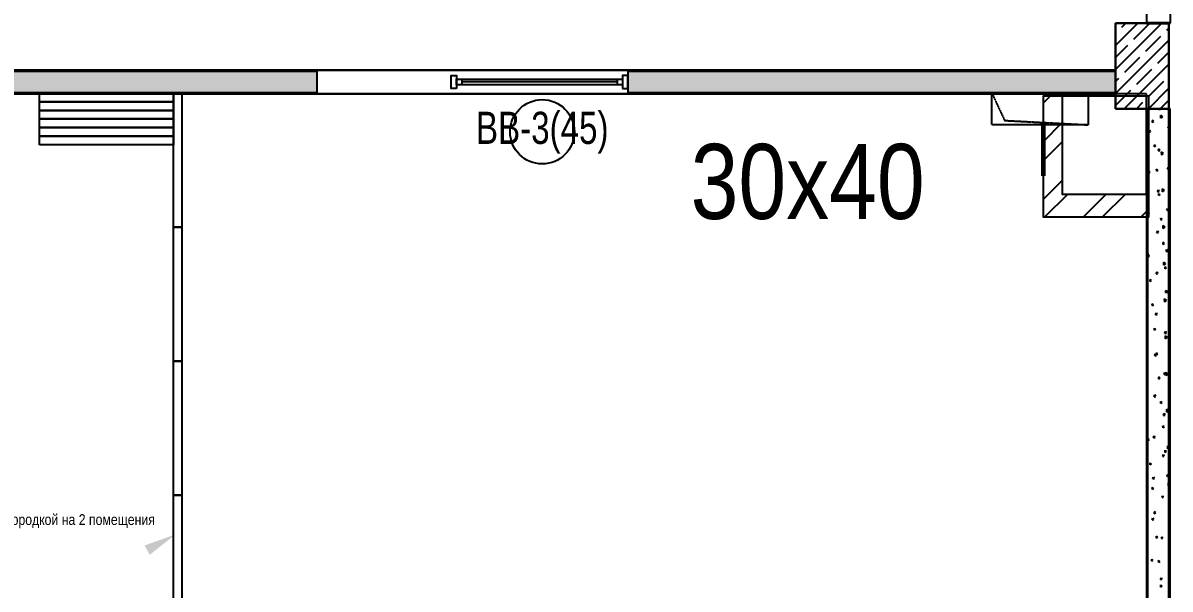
# Model space of a CAD drawing. Header units: millimetres. Extents: x -231292 to 573618, y -153144 to 564035.
# Drawn here: x 43656 to 54363, y 189636 to 194917 of the extents above; entities that cross this region are included whole.
import ezdxf
from ezdxf.enums import TextEntityAlignment as Align

# ---------------------------------------------------------------- set-up
doc = ezdxf.new("R2010")
doc.units = ezdxf.units.MM
doc.linetypes.add('HIDDEN', pattern=[9.525, 6.35, -3.175])
doc.linetypes.add('HIDDEN2', pattern=[4.7625, 3.175, -1.5875])
doc.layers.get('0').update_dxf_attribs({"color": 250})
doc.layers.get('Defpoints').update_dxf_attribs({"color": 250})
for name, color, linetype, lineweight in [('11.10.2) люки', 30, 'Continuous', 60), ('АИ_Текст', 250, 'Continuous', 13), ('АР_Area', 250, 'Continuous', 5), ('АР_Витраж', 250, 'Continuous', 13), ('АР_Витраж марка', 250, 'Continuous', 9), ('АР_Колонны', 250, 'Continuous', 35), ('АР_Стены ЖБ', 250, 'Continuous', 35), ('АР_Стены ПЕНОблок', 250, 'Continuous', 20), ('АР_Тонкая', 250, 'Continuous', 5), ('АР_Штриховка', 250, 'Continuous', 0), ('РД_проем_инж перемыч_фахверк', 250, 'Continuous', 18), ('ТХ_Оборудование', 250, 'Continuous', 9)]:
    doc.layers.add(name, color=color, linetype=linetype, lineweight=lineweight)
doc.layers.add('РД_Витраж_вн', color=250, linetype='Continuous')
doc.layers.add('РД_Проем', color=250, linetype='Continuous', lineweight=0, plot=False)
doc.styles.add('Arial_09', font='ARIALN.TTF', dxfattribs={"width": 0.9})
doc.styles.add('style1', font='ARIALN.TTF')

# ---------------------------------------------------------------- blocks, each defined once
blk = doc.blocks.new('MOK-МаркаПом_овал_ареал')
for p, q in [((-2.75, 3), (2.75, 3)), ((-2.75, -3), (2.75, -3))]:
    blk.add_line(p, q)
for centre, radius, start, end in [((-2.75, 0), 3, 90, 270), ((2.75, 0), 3, 270, 90), ((-3.75, 0), 3.5, 0, 0.001)]:
    blk.add_arc(centre, radius, start, end)
at = {"color": 0, "style": 'style1'}
blk.add_attdef('АР-ПОМЕЩЕНИЕ:НОМЕР', text='', height=3.5, dxfattribs=at).set_placement((0, 0), align=Align.MIDDLE)
at = {"layer": 'Defpoints', "color": 2, "style": 'style1'}
blk.add_attdef('АР-ПОМЕЩЕНИЕ:НАИМЕНОВАНИЕ', text='', height=1, dxfattribs=at).set_placement((-0.09, -4.81), align=Align.MIDDLE)
blk = doc.blocks.new('МаркаВитража1')
at = {"layer": 'Defpoints'}
blk.add_circle((0, 0), 3, dxfattribs=at)
at = {"color": 0, "linetype": 'ByBlock', "lineweight": -2, "style": 'Arial_09', "width": 0.9}
blk.add_attdef('АР-ОКНО:НАИМЕНОВАНИЕ', text='', height=3, dxfattribs=at).set_placement((0, 0), align=Align.MIDDLE)

msp = doc.modelspace()

# ---------------------------------------------------------------- hatches: boundary and pattern name
h = msp.add_hatch()
h.set_pattern_fill('ANSI32', color=256, scale=40)
h.paths.add_polyline_path([(54165.87, 194233.543), (53178.424, 194233.543), (53178.424, 193107.332), (54165.87, 193107.332)])
h.paths.add_polyline_path([(54143.28, 194256.253), (53356.309, 194256.253), (53356.309, 193320.212), (54143.28, 193320.212)])
at = {"layer": 'АР_Штриховка', "linetype": 'Continuous', "lineweight": 25, "true_color": 0x000000}
h = msp.add_hatch(dxfattribs=at)
h.set_pattern_fill('AR-CONC', color=18, angle=45, style=0)
h.set_pattern_definition([(95, (-195344.93, 50353), (140.09465, 117.55338), [19.05, -209.55]), (40, (-195344.93, 50353), (-160.01845, 110.17673), [15.24, -167.64058]), (145.451445, (-195333.26, 50362.8), (-19.9238, 227.7301), [16.19001, -178.09024]), (91.1842, (-195380.85, 50388.92), (221.41024, 161.95341), [28.575, -314.325]), (141.63556, (-195362.4, 50402.42), (-7.08662, 342.82676), [24.28502, -267.1356]), (36.18415, (-195380.85, 50388.92), (-7.08662, 342.82676), [22.85997, -251.45973]), (66, (-195353.91, 50397.9), (179.51998, 34.89515), [19.05, -209.55]), (11, (-195353.91, 50397.9), (-86.53993, 173.94119), [15.24, -167.64]), (116.451445, (-195338.95, 50400.81), (92.98005, 208.83634), [16.19001, -178.08994]), (82.5, (-195344.934, 50353), (-57.605469, 61.973414), [0, -165.608, 0, -170.18, 0, -168.275]), (52.5, (-195344.93, 50353), (-23.589727, 118.087), [0, -97.028, 0, -161.798, 0, -64.135]), (12.5, (-195384.986, 50312.95), (99.927863, 91.826196), [0, -63.5, 0, -198.12, 0, -262.89]), (2.5, (-195402.95, 50294.99), (86.763904, 122.722393), [0, -82.55, 0, -131.572, 0, -186.69])])
h.paths.add_polyline_path([(54153.243, 194913.262), (54353.243, 194913.262), (54353.243, 194916.876), (54153.243, 194916.876)], flags=0)
h.paths.add_polyline_path([(54153.243, 197267.253), (54353.243, 197267.253), (54353.243, 199066.253), (54153.243, 199066.253)], flags=0)
h = msp.add_hatch(dxfattribs=at)
h.set_pattern_fill('AR-CONC', color=18, angle=45, style=0)
h.set_pattern_definition([(95, (-195344.93, 50353), (140.09465, 117.55338), [19.05, -209.55]), (40, (-195344.93, 50353), (-160.01845, 110.17673), [15.24, -167.64058]), (145.451445, (-195333.26, 50362.8), (-19.9238, 227.7301), [16.19001, -178.09024]), (91.1842, (-195380.85, 50388.92), (221.41024, 161.95341), [28.575, -314.325]), (141.63556, (-195362.4, 50402.42), (-7.08662, 342.82676), [24.28502, -267.1356]), (36.18415, (-195380.85, 50388.92), (-7.08662, 342.82676), [22.85997, -251.45973]), (66, (-195353.91, 50397.9), (179.51998, 34.89515), [19.05, -209.55]), (11, (-195353.91, 50397.9), (-86.53993, 173.94119), [15.24, -167.64]), (116.451445, (-195338.95, 50400.81), (92.98005, 208.83634), [16.19001, -178.08994]), (82.5, (-195344.934, 50353), (-57.605469, 61.973414), [0, -165.608, 0, -170.18, 0, -168.275]), (52.5, (-195344.93, 50353), (-23.589727, 118.087), [0, -97.028, 0, -161.798, 0, -64.135]), (12.5, (-195384.986, 50312.95), (99.927863, 91.826196), [0, -63.5, 0, -198.12, 0, -262.89]), (2.5, (-195402.95, 50294.99), (86.763904, 122.722393), [0, -82.55, 0, -131.572, 0, -186.69])])
h.paths.add_polyline_path([(36603.243, 194466.253), (36603.243, 194266.253), (37503.243, 194266.253), (37503.243, 194466.253)], flags=0)
h.paths.add_polyline_path([(40403.243, 194466.253), (40403.243, 194266.253), (46403.243, 194266.253), (46403.243, 194466.253)], flags=0)
h.paths.add_polyline_path([(49303.243, 194466.253), (49303.243, 194266.253), (53853.243, 194266.253), (53853.243, 194466.253)], flags=0)

# ---------------------------------------------------------------- linework, layer by layer
at = {"color": 18, "linetype": 'HIDDEN', "lineweight": 25, "ltscale": 0.07, "true_color": 0x000000}
for p, q in [((52698.243, 193966.253), (52698.243, 194266.253)), ((52698.243, 194266.253), (53598.243, 194266.253)), ((52698.243, 194266.253), (52819.427, 194007.226)), ((52698.243, 193966.253), (52698.243, 194266.253)), ((52698.243, 194266.253), (53598.243, 194266.253)), ((52698.243, 194266.253), (52819.427, 194007.226)), ((53598.243, 194266.253), (53598.243, 193966.253)), ((53598.243, 194266.253), (53598.243, 193966.253)), ((53598.243, 193966.253), (52698.243, 193966.253)), ((53598.243, 193966.253), (52698.243, 193966.253)), ((52819.427, 194007.226), (53598.243, 193966.253)), ((52819.427, 194007.226), (53598.243, 193966.253))]:
    msp.add_line(p, q, dxfattribs=at)
for points in [[(54165.87, 194233.543), (53178.424, 194233.543), (53178.424, 193107.332), (54165.87, 193107.332)], [(54143.28, 194256.253), (53356.309, 194256.253), (53356.309, 193320.212), (54143.28, 193320.212)]]:
    msp.add_lwpolyline(points, close=True)
at = {"layer": '11.10.2) люки'}
msp.add_lwpolyline([(53178.424, 193990.192), (53178.424, 193490.192)], dxfattribs=at)
at = {"layer": 'АИ_Текст', "color": 18, "lineweight": 25, "true_color": 0x000000}
msp.add_solid([(44791.574, 190042.47), (45078.01, 190144.718), (44840.219, 189955.099)], dxfattribs=at)
at = {"layer": 'АР_Витраж', "color": 18, "linetype": 'Continuous', "lineweight": 25, "true_color": 0x000000}
for p, q in [((49303.243, 194476.253), (47653.243, 194476.253)), ((47753.243, 194391.253), (47753.243, 194341.253)), ((49203.243, 194366.253), (47753.243, 194366.253)), ((49203.243, 194391.253), (49203.243, 194341.253)), ((49303.243, 194256.253), (47653.243, 194256.253))]:
    msp.add_line(p, q, dxfattribs=at)
for points in [[(47703.243, 194306.253), (47653.243, 194306.253), (47653.243, 194426.253), (47703.243, 194426.253)], [(49253.243, 194391.253), (49253.243, 194341.253), (47703.243, 194341.253), (47703.243, 194391.253)], [(49253.243, 194306.253), (49303.243, 194306.253), (49303.243, 194426.253), (49253.243, 194426.253)]]:
    msp.add_lwpolyline(points, close=True, dxfattribs=at)
at = {"layer": 'АР_Колонны', "color": 18, "linetype": 'HIDDEN2', "lineweight": 25, "true_color": 0x000000}
for p, q in [((53853.243, 194916.253), (54353.243, 194916.253)), ((53853.243, 194116.253), (53853.243, 194916.253)), ((54353.243, 194916.253), (54353.243, 194116.253)), ((54353.243, 194116.253), (53853.243, 194116.253))]:
    msp.add_line(p, q, dxfattribs=at)
at = {"layer": 'АР_Колонны', "color": 18, "linetype": 'Continuous', "lineweight": 25, "true_color": 0x000000}
for p, q in [((53853.243, 194916.253), (53853.243, 194116.253)), ((54353.243, 194916.253), (53853.243, 194916.253)), ((54353.243, 194916.253), (53853.243, 194916.253)), ((53853.243, 194916.253), (53853.243, 194116.253)), ((54353.243, 194116.253), (54353.243, 194916.253)), ((54353.243, 194116.253), (54353.243, 194916.253)), ((53853.243, 194116.253), (54353.243, 194116.253)), ((53853.243, 194116.253), (54353.243, 194116.253))]:
    msp.add_line(p, q, dxfattribs=at)
at = {"layer": 'АР_Стены ЖБ', "color": 18, "linetype": 'Continuous', "lineweight": 25, "true_color": 0x000000}
for p, q in [((54353.243, 194916.253), (53853.243, 194916.253)), ((53853.243, 194916.253), (53853.243, 194116.253)), ((54353.243, 194116.253), (54353.243, 194916.253)), ((53853.243, 194116.253), (54353.243, 194116.253))]:
    msp.add_line(p, q, dxfattribs=at)
at = {"layer": 'АР_Стены ПЕНОблок', "color": 18, "linetype": 'Continuous', "lineweight": 25, "true_color": 0x000000}
for p, q in [((54353.243, 194916.876), (54153.243, 194916.876)), ((54153.243, 194916.876), (54153.243, 194913.262)), ((54153.243, 194913.262), (54353.243, 194913.262)), ((54353.243, 194913.262), (54353.243, 194916.876)), ((46403.243, 194466.253), (40403.243, 194466.253)), ((46403.243, 194266.253), (46403.243, 194466.253)), ((49303.243, 194466.253), (49303.243, 194266.253)), ((53853.243, 194466.253), (49303.243, 194466.253)), ((53853.243, 194266.253), (53853.243, 194466.253)), ((40403.243, 194266.253), (46403.243, 194266.253)), ((49303.243, 194266.253), (53853.243, 194266.253)), ((54353.28, 194116.253), (54153.28, 194116.253)), ((54153.28, 194116.253), (54153.28, 186966.253)), ((54353.28, 186966.253), (54353.28, 194116.253))]:
    msp.add_line(p, q, dxfattribs=at)
at = {"layer": 'АР_Тонкая', "color": 18, "linetype": 'Continuous', "lineweight": 25, "true_color": 0x000000}
for p, q in [((54153.243, 194916.876), (54143.243, 194916.876)), ((54143.243, 194916.876), (54143.243, 194913.262)), ((54143.243, 194913.262), (54153.243, 194913.262)), ((54153.243, 194913.262), (54153.243, 194916.876)), ((54363.243, 194916.876), (54353.243, 194916.876)), ((54353.243, 194916.876), (54353.243, 194913.262)), ((54353.243, 194913.262), (54363.243, 194913.262)), ((54363.243, 194913.262), (54363.243, 194916.876)), ((46403.243, 194476.253), (40403.243, 194476.253)), ((40403.243, 194466.253), (46403.243, 194466.253)), ((46403.243, 194466.253), (46403.243, 194476.253)), ((49303.243, 194476.253), (49303.243, 194466.253)), ((53853.243, 194476.253), (49303.243, 194476.253)), ((49303.243, 194466.253), (53853.243, 194466.253)), ((53853.243, 194466.253), (53853.243, 194476.253)), ((46403.243, 194266.253), (40403.243, 194266.253)), ((40403.243, 194256.253), (46403.243, 194256.253)), ((46403.243, 194256.253), (46403.243, 194266.253)), ((49303.243, 194266.253), (49303.243, 194256.253)), ((53853.243, 194266.253), (49303.243, 194266.253)), ((49303.243, 194256.253), (53853.243, 194256.253)), ((53853.243, 194256.253), (53853.243, 194266.253)), ((54153.28, 194116.253), (54143.28, 194116.253)), ((54143.28, 194116.253), (54143.28, 186966.253)), ((54153.28, 186966.253), (54153.28, 194116.253)), ((54363.28, 194116.253), (54353.28, 194116.253)), ((54353.28, 194116.253), (54353.28, 186966.253)), ((54363.28, 186966.253), (54363.28, 194116.253))]:
    msp.add_line(p, q, dxfattribs=at)
at = {"layer": 'АР_Штриховка', "color": 18, "linetype": 'Continuous', "lineweight": 25, "true_color": 0x000000}
for p, q in [((53853.243, 194706.689), (54062.807, 194916.253)), ((53853.243, 194482.183), (54287.313, 194916.253)), ((53913.3, 194878.999), (53950.554, 194916.253)), ((54025.553, 194766.746), (54165.87, 194907.063)), ((54334.25, 194850.936), (54353.243, 194869.929)), ((53853.243, 194818.942), (53857.174, 194822.873)), ((54137.807, 194654.493), (54278.123, 194794.809)), ((53853.243, 194257.676), (54353.243, 194757.676)), ((53853.243, 194594.436), (53969.427, 194710.62)), ((53941.363, 194458.05), (54081.68, 194598.366)), ((54250.06, 194542.24), (54353.243, 194645.423)), ((53936.326, 194116.253), (54353.243, 194533.17)), ((54053.617, 194345.797), (54193.933, 194486.113)), ((53853.243, 194369.929), (53885.237, 194401.923)), ((54165.87, 194233.543), (54306.186, 194373.86)), ((53857.174, 194149.354), (53997.49, 194289.67)), ((54160.833, 194116.253), (54353.243, 194308.663)), ((54048.579, 194116.253), (54109.743, 194177.417)), ((54278.123, 194121.29), (54353.243, 194196.41)), ((54259.721, 194108.622), (54263.118, 194116.253)), ((54259.749, 194108.547), (54274.709, 194111.455)), ((54274.692, 194111.448), (54272.301, 194116.253)), ((54296.27, 194041.281), (54277.229, 194056.353)), ((54277.96, 194027.962), (54277.369, 194056.531)), ((54277.593, 194028.094), (54296.044, 194041.59)), ((54339.639, 194106.697), (54338.803, 194116.253)), ((54339.647, 194106.688), (54351.045, 194116.253)), ((54350.762, 194115.673), (54349.919, 194116.253)), ((54166.741, 193899.785), (54174.489, 193917.188)), ((54181.712, 193902.612), (54174.5, 193917.107)), ((54210.668, 193998.12), (54197.333, 194007.301)), ((54199.545, 193989.144), (54197.884, 194008.121)), ((54199.552, 193989.135), (54211.226, 193998.931)), ((54346.261, 193934.68), (54353.28, 193950.445)), ((54346.289, 193934.606), (54353.28, 193935.965)), ((54166.769, 193899.711), (54181.729, 193902.619)), ((54230.592, 193770.39), (54217.257, 193779.571)), ((54219.468, 193761.414), (54217.808, 193780.391)), ((54219.476, 193761.405), (54231.15, 193771.201)), ((54253.281, 193725.844), (54261.029, 193743.247)), ((54253.309, 193725.77), (54268.269, 193728.678)), ((54268.252, 193728.671), (54261.04, 193743.166)), ((54303.357, 193698.454), (54284.315, 193713.527)), ((54285.046, 193685.135), (54284.456, 193713.704)), ((54284.68, 193685.267), (54303.13, 193698.763)), ((54160.301, 193517.007), (54168.049, 193534.41)), ((54160.329, 193516.933), (54175.289, 193519.841)), ((54175.272, 193519.834), (54168.06, 193534.329)), ((54250.516, 193542.659), (54237.181, 193551.841)), ((54239.392, 193533.683), (54237.732, 193552.661)), ((54239.399, 193533.675), (54251.074, 193543.471)), ((54339.821, 193551.903), (54347.569, 193569.306)), ((54339.849, 193551.828), (54353.28, 193554.439)), ((54353.28, 193557.768), (54347.58, 193569.224)), ((54310.443, 193355.627), (54291.402, 193370.7)), ((54292.133, 193342.308), (54291.542, 193370.877)), ((54246.841, 193343.066), (54254.589, 193360.469)), ((54246.869, 193342.992), (54261.829, 193345.9)), ((54261.811, 193345.893), (54254.6, 193360.388)), ((54270.439, 193314.929), (54257.105, 193324.111)), ((54259.316, 193305.953), (54257.656, 193324.931)), ((54259.323, 193305.945), (54270.998, 193315.741)), ((54291.766, 193342.44), (54310.217, 193355.936)), ((54333.381, 193169.125), (54341.129, 193186.528)), ((54333.408, 193169.051), (54348.368, 193171.959)), ((54348.351, 193171.952), (54341.14, 193186.447)), ((54153.861, 193134.23), (54161.609, 193151.633)), ((54153.888, 193134.156), (54168.848, 193137.064)), ((54168.831, 193137.057), (54161.62, 193151.552)), ((54290.363, 193087.199), (54277.028, 193096.381)), ((54279.24, 193078.223), (54277.579, 193097.201)), ((54279.247, 193078.215), (54290.922, 193088.011)), ((54240.401, 192960.288), (54248.149, 192977.691)), ((54240.428, 192960.215), (54255.388, 192963.123)), ((54255.371, 192963.115), (54248.16, 192977.611)), ((54317.53, 193012.8), (54298.488, 193027.873)), ((54299.219, 192999.482), (54298.629, 193028.051)), ((54298.853, 192999.613), (54317.304, 193013.109)), ((54310.287, 192859.469), (54296.952, 192868.651)), ((54299.164, 192850.493), (54297.503, 192869.471)), ((54299.171, 192850.485), (54310.845, 192860.281)), ((54153.28, 192764.611), (54155.169, 192768.855)), ((54153.28, 192752.512), (54162.408, 192754.286)), ((54162.391, 192754.279), (54155.18, 192768.774)), ((54170.193, 192741.916), (54156.858, 192751.098)), ((54159.069, 192732.94), (54157.409, 192751.917)), ((54159.076, 192732.931), (54170.751, 192742.727)), ((54326.941, 192786.347), (54334.689, 192803.75)), ((54326.968, 192786.273), (54341.928, 192789.181)), ((54341.911, 192789.174), (54334.7, 192803.669)), ((54324.616, 192669.974), (54305.575, 192685.046)), ((54306.306, 192656.655), (54305.716, 192685.224)), ((54305.939, 192656.787), (54324.39, 192670.283)), ((54330.211, 192631.739), (54316.876, 192640.92)), ((54319.087, 192622.763), (54317.427, 192641.74)), ((54319.095, 192622.754), (54330.769, 192632.55)), ((54190.116, 192514.186), (54176.782, 192523.368)), ((54178.993, 192505.21), (54177.332, 192524.187)), ((54179, 192505.201), (54190.674, 192514.997)), ((54233.961, 192577.51), (54241.709, 192594.913)), ((54233.988, 192577.437), (54248.948, 192580.345)), ((54248.931, 192580.338), (54241.719, 192594.833)), ((54320.501, 192403.569), (54328.249, 192420.972)), ((54320.528, 192403.496), (54335.488, 192406.404)), ((54335.471, 192406.397), (54328.259, 192420.892)), ((54350.135, 192404.009), (54336.8, 192413.19)), ((54339.011, 192395.033), (54337.351, 192414.01)), ((54155.951, 192371.502), (54153.28, 192376.871)), ((54153.28, 192370.986), (54155.968, 192371.509)), ((54331.703, 192327.147), (54312.662, 192342.22)), ((54313.393, 192313.828), (54312.802, 192342.397)), ((54313.026, 192313.96), (54331.477, 192327.456)), ((54339.018, 192395.024), (54350.693, 192404.82)), ((54210.04, 192286.456), (54196.705, 192295.637)), ((54198.917, 192277.479), (54197.256, 192296.457)), ((54198.924, 192277.471), (54210.598, 192287.267)), ((54227.521, 192194.733), (54235.269, 192212.136)), ((54227.548, 192194.66), (54242.508, 192197.567)), ((54242.491, 192197.56), (54235.279, 192212.055)), ((54229.964, 192058.726), (54216.629, 192067.907)), ((54218.84, 192049.749), (54217.18, 192068.727)), ((54218.848, 192049.741), (54230.522, 192059.537)), ((54314.061, 192020.791), (54321.809, 192038.194)), ((54314.088, 192020.718), (54329.048, 192023.626)), ((54338.79, 191984.32), (54319.748, 191999.393)), ((54320.479, 191971.001), (54319.889, 191999.57)), ((54320.113, 191971.133), (54338.564, 191984.629)), ((54329.031, 192023.619), (54321.819, 192038.114)), ((54221.081, 191811.955), (54228.829, 191829.358)), ((54221.108, 191811.882), (54236.068, 191814.79)), ((54236.051, 191814.783), (54228.839, 191829.278)), ((54249.888, 191830.996), (54236.553, 191840.177)), ((54238.764, 191822.019), (54237.104, 191840.997)), ((54238.771, 191822.011), (54250.446, 191831.807)), ((54345.876, 191641.493), (54326.835, 191656.566)), ((54327.566, 191628.175), (54326.975, 191656.743)), ((54269.812, 191603.266), (54256.477, 191612.447)), ((54258.688, 191594.289), (54257.028, 191613.267)), ((54258.695, 191594.281), (54270.37, 191604.077)), ((54307.621, 191638.013), (54315.369, 191655.416)), ((54307.648, 191637.941), (54322.608, 191640.849)), ((54322.591, 191640.842), (54315.379, 191655.337)), ((54327.199, 191628.306), (54345.65, 191641.802)), ((54214.641, 191429.177), (54222.389, 191446.58)), ((54229.611, 191432.005), (54222.399, 191446.5)), ((54214.668, 191429.104), (54229.628, 191432.012)), ((54289.735, 191375.536), (54276.401, 191384.717)), ((54278.612, 191366.559), (54276.951, 191385.537)), ((54278.619, 191366.551), (54290.293, 191376.347)), ((54301.181, 191255.236), (54308.929, 191272.639)), ((54301.208, 191255.163), (54316.168, 191258.071)), ((54316.151, 191258.064), (54308.939, 191272.559)), ((54352.963, 191298.666), (54333.922, 191313.739)), ((54334.653, 191285.348), (54334.062, 191313.917)), ((54334.286, 191285.48), (54352.737, 191298.976)), ((54309.659, 191147.806), (54296.324, 191156.987)), ((54298.536, 191138.829), (54296.875, 191157.806)), ((54298.543, 191138.82), (54310.217, 191148.616)), ((54169.565, 191030.253), (54156.23, 191039.434)), ((54158.441, 191021.276), (54156.781, 191040.253)), ((54158.448, 191021.267), (54170.123, 191031.063)), ((54208.201, 191046.399), (54215.949, 191063.802)), ((54208.228, 191046.327), (54223.188, 191049.235)), ((54223.171, 191049.228), (54215.959, 191063.723)), ((54329.583, 190920.075), (54316.248, 190929.257)), ((54318.459, 190911.099), (54316.799, 190930.076)), ((54318.467, 190911.09), (54330.141, 190920.886)), ((54353.28, 190961.199), (54341.008, 190970.913)), ((54341.739, 190942.521), (54341.149, 190971.09)), ((54341.373, 190942.653), (54353.28, 190951.362)), ((54189.489, 190802.523), (54176.154, 190811.704)), ((54178.365, 190793.545), (54176.704, 190812.523)), ((54178.372, 190793.537), (54190.046, 190803.333)), ((54294.741, 190872.458), (54302.489, 190889.861)), ((54294.768, 190872.386), (54309.728, 190875.294)), ((54309.711, 190875.287), (54302.499, 190889.782)), ((54349.507, 190692.345), (54336.172, 190701.527)), ((54338.383, 190683.369), (54336.723, 190702.346)), ((54338.39, 190683.36), (54350.065, 190693.156)), ((54201.761, 190663.621), (54209.509, 190681.024)), ((54201.788, 190663.549), (54216.748, 190666.457)), ((54216.73, 190666.45), (54209.519, 190680.945)), ((54353.28, 190623.982), (54348.095, 190628.086)), ((54348.826, 190599.694), (54348.235, 190628.263)), ((54348.459, 190599.826), (54353.28, 190603.352)), ((54209.413, 190574.792), (54196.078, 190583.974)), ((54198.289, 190565.815), (54196.628, 190584.793)), ((54198.296, 190565.807), (54209.97, 190575.603)), ((54288.301, 190489.68), (54296.049, 190507.083)), ((54288.328, 190489.608), (54303.288, 190492.516)), ((54303.27, 190492.509), (54296.059, 190507.004)), ((54195.321, 190280.843), (54203.069, 190298.246)), ((54195.348, 190280.772), (54210.307, 190283.68)), ((54210.29, 190283.673), (54203.079, 190298.168)), ((54229.336, 190347.062), (54216.001, 190356.244)), ((54218.212, 190338.085), (54216.552, 190357.063)), ((54218.22, 190338.077), (54229.894, 190347.873)), ((54249.26, 190119.332), (54235.925, 190128.514)), ((54238.136, 190110.355), (54236.476, 190129.333)), ((54238.143, 190110.347), (54249.818, 190120.143)), ((54281.861, 190106.902), (54289.609, 190124.305)), ((54281.887, 190106.831), (54296.847, 190109.739)), ((54296.83, 190109.731), (54289.619, 190124.227)), ((54188.881, 189898.066), (54196.629, 189915.469)), ((54188.907, 189897.994), (54203.867, 189900.902)), ((54203.85, 189900.895), (54196.639, 189915.39)), ((54269.184, 189891.602), (54255.849, 189900.784)), ((54258.06, 189882.625), (54256.4, 189901.603)), ((54258.067, 189882.617), (54269.742, 189892.413)), ((54159.899, 189765.406), (54153.28, 189770.646)), ((54153.28, 189761.038), (54159.673, 189765.715)), ((54275.421, 189724.124), (54283.169, 189741.527)), ((54290.39, 189726.954), (54283.178, 189741.449)), ((54275.447, 189724.053), (54290.407, 189726.961)), ((54289.108, 189663.872), (54275.773, 189673.053)), ((54277.984, 189654.895), (54276.323, 189673.872)), ((54277.991, 189654.886), (54289.665, 189664.683))]:
    msp.add_line(p, q, dxfattribs=at)
at = {"layer": 'РД_Витраж_вн', "color": 18, "linetype": 'Continuous', "lineweight": 25, "true_color": 0x000000}
for p, q in [((46403.243, 194476.253), (49303.243, 194476.253)), ((46403.243, 194256.253), (49303.243, 194256.253))]:
    msp.add_line(p, q, dxfattribs=at)
at = {"layer": 'РД_Проем', "color": 18, "linetype": 'Continuous', "lineweight": 25, "true_color": 0x000000}
for p, q in [((54143.243, 197266.876), (54143.243, 194916.876)), ((54363.243, 197266.876), (54363.243, 194916.876)), ((46403.243, 194476.253), (49303.243, 194476.253)), ((46403.243, 194256.253), (49303.243, 194256.253))]:
    msp.add_line(p, q, dxfattribs=at)
at = {"layer": 'РД_проем_инж перемыч_фахверк', "color": 18, "linetype": 'Continuous', "lineweight": 25, "true_color": 0x000000}
for p, q in [((49303.243, 194476.253), (46403.243, 194476.253)), ((49303.243, 194256.253), (46403.243, 194256.253))]:
    msp.add_line(p, q, dxfattribs=at)
at = {"layer": 'ТХ_Оборудование', "color": 18, "lineweight": 25, "true_color": 0x000000}
for p, q in [((43810.743, 194181.253), (43810.743, 194261.253)), ((43810.743, 194261.253), (45060.743, 194261.253)), ((45060.743, 193011.253), (45060.743, 194261.253)), ((45060.743, 194261.253), (45140.743, 194261.253)), ((45060.743, 194261.253), (45060.743, 194181.253)), ((45140.743, 194261.253), (45140.743, 193011.253)), ((45060.743, 194181.253), (43810.743, 194181.253)), ((43810.743, 194101.253), (43810.743, 194181.253)), ((43810.743, 194181.253), (45060.743, 194181.253)), ((45060.743, 194181.253), (45060.743, 194101.253)), ((45060.743, 194101.253), (43810.743, 194101.253)), ((43810.743, 194021.253), (43810.743, 194101.253)), ((43810.743, 194101.253), (45060.743, 194101.253)), ((45060.743, 194021.253), (43810.743, 194021.253)), ((43810.743, 193941.253), (43810.743, 194021.253)), ((43810.743, 194021.253), (45060.743, 194021.253)), ((45060.743, 194101.253), (45060.743, 194021.253)), ((45060.743, 194021.253), (45060.743, 193941.253)), ((45060.743, 193941.253), (43810.743, 193941.253)), ((43810.743, 193861.253), (43810.743, 193941.253)), ((43810.743, 193941.253), (45060.743, 193941.253)), ((45060.743, 193941.253), (45060.743, 193861.253)), ((45060.743, 193861.253), (43810.743, 193861.253)), ((43810.743, 193781.253), (43810.743, 193861.253)), ((43810.743, 193861.253), (45060.743, 193861.253)), ((45060.743, 193861.253), (45060.743, 193781.253)), ((45060.743, 193781.253), (43810.743, 193781.253)), ((45140.743, 193011.253), (45060.743, 193011.253)), ((45060.743, 191761.253), (45060.743, 193011.253)), ((45060.743, 193011.253), (45140.743, 193011.253)), ((45140.743, 193011.253), (45140.743, 191761.253)), ((45140.743, 191761.253), (45060.743, 191761.253)), ((45060.743, 190511.253), (45060.743, 191761.253)), ((45060.743, 191761.253), (45140.743, 191761.253)), ((45140.743, 191761.253), (45140.743, 190511.253)), ((45140.743, 190511.253), (45060.743, 190511.253)), ((45060.743, 189261.253), (45060.743, 190511.253)), ((45060.743, 190511.253), (45140.743, 190511.253)), ((45140.743, 190511.253), (45140.743, 189261.253))]:
    msp.add_line(p, q, dxfattribs=at)

# ---------------------------------------------------------------- block references
at = {"layer": 'АР_Area', "color": 18, "linetype": 'Continuous', "lineweight": 15, "true_color": 0x000000, "xscale": 100, "yscale": 100, "zscale": 100}
msp.add_blockref('MOK-МаркаПом_овал_ареал', (42059.987, 190753.798), dxfattribs=at).add_auto_attribs({'АР-ПОМЕЩЕНИЕ:НОМЕР': '3.001', 'АР-ПОМЕЩЕНИЕ:НАИМЕНОВАНИЕ': 'Кабинет иностранного языка с возможностью деления трансформируемой перегородкой на 2 помещения'})
at = {"layer": 'АР_Витраж марка', "color": 18, "linetype": 'Continuous', "lineweight": 25, "true_color": 0x000000, "xscale": 100, "yscale": 100, "zscale": 100}
msp.add_blockref('МаркаВитража1', (48503.243, 193901.519), dxfattribs=at).add_auto_attribs({'АР-ОКНО:НАИМЕНОВАНИЕ': 'ВВ-3(45)'})

# ---------------------------------------------------------------- texts
at = {"layer": '11.10.2) люки', "color": 176, "true_color": 0x00008a, "insert": (49888.43, 193788.587), "char_height": 700, "width": 1668.44707, "attachment_point": 1, "line_spacing_factor": 0.3, "style": 'style1', "bg_fill": 3, "box_fill_scale": 1, "bg_fill_color": 256, "bg_fill_transparency": 0}
msp.add_mtext('\\pxsm1;30х40', dxfattribs=at)

doc.saveas('drawing.dxf')
